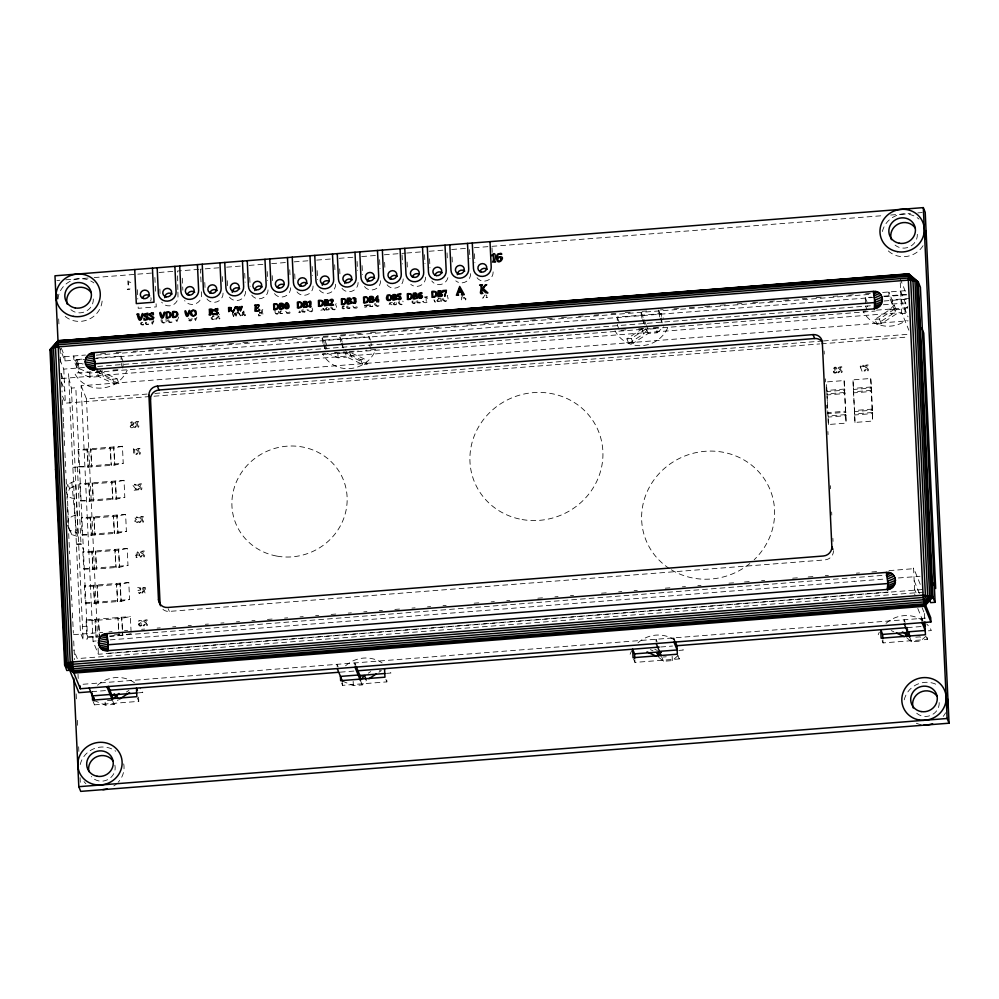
<?xml version="1.0" encoding="UTF-8"?>
<svg xmlns="http://www.w3.org/2000/svg" width="999" height="999" viewBox="0 0 999 999"><rect width="100%" height="100%" fill="white"/><g stroke="black" fill="none" stroke-linecap="round" stroke-linejoin="round"><path stroke-width="0.75" stroke-dasharray="5 3.75" d="M828.396 424.525L826.41 381.943L844.13 380.557L846.116 423.126L828.396 424.525L827.846 412.599L845.566 411.213L845.991 412.25L828.271 413.648L827.846 412.599M854.982 422.44L852.996 379.857L870.716 378.471L871.54 388.024L872.701 421.041L854.982 422.44L852.996 379.857M278.596 311.188L278.209 313.311A1.648 1.561 -22.2 0 1 277.123 314.21L274.887 313.486L274.3 310.739M275.187 310.502C273.813 314.123 278.596 315.284 277.722 311.089M161.938 319.73L162.7 322.153L164.548 322.764L165.472 322.677L165.31 319.643M161.089 319.73L161.114 320.804A3.097 2.935 -22.2 0 0 161.513 321.853C162.075 323.626 167.982 323.526 166.209 322.252L166.046 319.23M192.158 318.519L191.758 320.055A1.648 1.561 -22.2 0 1 190.672 320.941L188.886 320.691L187.837 318.219M191.246 318.856L189.76 320.704L188.711 318.319M399.15 301.074L399.388 303.296L400.786 304.283L402.272 304.233L402.122 301.473M370.092 304.72L370.691 306.368L372.477 306.393L372.427 305.744M412.075 301.061C410.951 304.633 417.07 304.171 415.896 300.687M369.268 304.745L369.168 305.357A1.573 1.486 -22.2 0 0 369.805 306.506L373.826 306.631L373.164 305.332M412.999 300.899C411.476 304.058 416.383 303.821 414.91 300.811M236.039 316.196L237.525 312.212M233.679 316.383L234.665 313.199L235.864 316.208M235.776 315.247L236.064 312.262M178.709 316.933L176.711 322.215L175.437 319.88M462.887 295.304C459.528 299.001 462.425 302.547 462.624 298.276L464.872 298.152L465.459 299.575C465.384 300.824 466.945 298.726 464.523 296.328M67.895 484.315L65.584 490.546L67.283 494.717L68.869 528.783L71.753 534.602L78.134 536.6L75.749 485.514L74.038 481.331L67.895 484.315L69.593 488.499L67.283 494.717M152.273 323.102L153.184 320.691M176.811 319.905L176.386 321.041L175.874 319.88M195.667 318.319L195.255 319.43L194.755 318.306M153.883 320.879L152.36 324.25L150.849 320.829M196.865 317.207L195.567 320.567L194.33 318.294M211.189 317.332C210.202 321.653 217.545 318.119 214.46 318.244C212.075 321.141 210.464 316.283 214.323 315.984M417.769 300.849L418.019 302.572L419.992 302.722L419.942 302.085M416.995 300.849L416.758 301.698A1.536 1.461 -22.2 0 0 417.382 302.834L421.303 302.947L420.654 301.686M136.676 425.549L135.439 427.422C132.455 428.184 138.012 424.725 135.677 424.538A1.449 1.374 -22.2 0 1 135.002 423.976C133.192 421.278 140.022 421.128 138.362 421.803C139.535 424.775 138.674 428.646 137.912 426.898L137.775 424.687L136.776 425.362M138.099 452.572L136.838 454.495C133.791 455.269 139.473 451.735 137.088 451.536A1.486 1.411 -22.2 0 1 136.401 450.961C134.54 448.214 141.521 448.052 139.823 448.738C141.034 451.785 140.147 455.744 139.373 453.958L139.236 451.685L138.212 452.385M217.782 317.257L216.546 319.143C213.574 319.905 219.131 316.433 216.795 316.246A1.449 1.374 -22.2 0 1 216.284 315.909M139.623 487.962L138.349 489.885C135.302 490.659 140.996 487.112 138.599 486.925A1.486 1.411 -22.2 0 1 137.912 486.351C136.051 483.591 143.044 483.441 141.346 484.128C142.545 487.162 141.658 491.133 140.884 489.348L140.747 487.075L139.723 487.774M243.531 314.285L241.895 315.684M141.483 520.529L140.235 522.402C137.263 523.164 142.82 519.705 140.484 519.517A1.449 1.374 -22.2 0 1 139.81 518.956C137.987 516.258 144.83 516.108 143.169 516.783C144.343 519.755 143.469 523.626 142.72 521.878L142.582 519.655L141.583 520.342M142.407 555.107L141.134 557.017C138.087 557.804 143.781 554.258 141.383 554.07A1.486 1.411 -22.2 0 1 140.697 553.496C138.836 550.736 145.829 550.586 144.131 551.273C145.33 554.308 144.443 558.279 143.669 556.493L143.531 554.22L142.507 554.92M143.581 591.308L142.42 593.069C140.01 593.344 145.192 590.359 141.908 589.61C140.672 587.15 146.766 587.3 145.167 587.799C146.266 590.584 145.454 594.218 144.743 592.582L144.618 590.496L143.681 591.146M145.404 623.925L144.156 625.799C141.184 626.573 146.741 623.101 144.405 622.914A1.449 1.374 -22.2 0 1 143.731 622.352C141.908 619.655 148.751 619.505 147.09 620.179C148.264 623.151 147.402 627.022 146.641 625.287L146.503 623.064L145.504 623.751M840.009 370.866L838.773 372.739C835.788 373.514 841.345 370.042 839.01 369.855A1.449 1.374 -22.2 0 1 838.348 369.293C836.525 366.596 843.356 366.446 841.695 367.12C842.881 370.092 842.007 373.963 841.245 372.227L841.121 370.005L840.109 370.691M866.283 369.081L865.009 371.004C861.962 371.79 867.656 368.244 865.259 368.044A1.486 1.411 -22.2 0 1 864.572 367.482C862.711 364.722 869.704 364.573 868.006 365.259C869.205 368.294 868.318 372.252 867.544 370.479L867.407 368.206L866.383 368.906M217.894 317.083L218.893 316.396L219.018 318.619C219.455 320.167 220.979 317.095 219.53 314.098M243.606 314.161C245.392 312.625 242.832 317.008 245.342 315.409M485.064 294.842C478.334 304.583 488.124 289.91 486.65 297.327C484.315 297.69 489.672 297.964 487.4 296.89L487.35 296.278M145.754 322.153C143.406 325.599 151.623 325.187 148.888 322.764C149.113 325.312 144.368 324.238 146.666 322.377M302.148 309.727L301.698 310.851A1.573 1.486 -22.2 0 0 302.335 312L306.343 312.113L305.694 310.826M347.065 306.044L346.628 307.13A1.536 1.461 -22.2 0 0 347.24 308.254L351.173 308.379L350.524 307.105M138.574 697.115L138.774 701.36L94.48 704.844L94.281 700.586L105.27 705.119L114.123 704.42L118.357 699.812M628.796 343.531L643.743 333.816L647.976 329.208L656.842 328.509L657.042 332.767L648.176 333.466L633.229 343.181L628.796 343.531L626.885 338.836L641.833 329.108L646.253 328.758L631.306 338.486L626.885 338.836M342.37 681.106L353.359 685.626L362.225 684.939L366.458 680.331M874.974 319.355L879.407 319.006L894.355 309.278L894.155 305.02L889.922 309.628L874.974 319.355L876.885 324.051L891.832 314.335L896.066 309.727L904.932 309.028L908.291 306.069M392.307 302.41C385.589 304.333 396.728 304.995 390.085 305.419A1.673 1.586 -22.2 0 1 389.123 304.47L390.222 302.222M657.042 332.767L663.761 326.848M876.885 324.051L881.318 323.701L896.265 313.986L905.131 313.286L907.367 311.313M658.841 657.367L663.473 661.276L672.339 660.589L677.946 655.656M906.942 637.886L911.563 641.795L920.429 641.096L927.159 635.189L927.359 639.447L883.054 642.919L882.092 640.571M141.271 322.277C137.924 325.587 146.89 325.924 144.081 323.152C143.881 326.386 138.986 323.539 142.632 322.302M303.122 309.64L302.809 311.563L305.007 311.888L304.87 309.365M348.014 305.956L347.702 307.842L349.862 308.154L349.712 305.682M126.386 692.057L128.883 690.446M368.269 673.201L370.766 671.578M378.908 672.227L381.406 670.616L376.973 670.953M212.675 316.208L213.436 315.771M69.593 488.499L75.749 485.514M280.482 310.914L279.458 312.35A1.536 1.461 -22.2 0 0 280.082 313.486L284.016 313.599L283.366 312.337M241.883 315.484C242.52 312.724 244.568 307.105 245.329 315.222M343.656 305.894L342.944 306.131A1.786 1.698 -22.2 0 0 342.22 306.73C340.809 311.139 347.927 307.267 345.267 308.104C343.256 310.577 341.583 305.557 344.63 306.056M122.427 446.278L113.998 448.014L87.413 450.099L78.122 449.75L78.921 466.783L88.212 467.132L114.785 465.047L123.227 463.299L122.427 446.278L78.122 449.75M124.013 480.332L115.584 482.067L88.998 484.165L79.72 483.816L80.507 500.836L89.798 501.186L116.371 499.1L124.813 497.365L124.013 480.332L79.72 483.816M75.637 515.397L73.352 515.859A8.929 8.479 -22.2 0 0 67.37 522.377M125.612 514.385L117.17 516.133L90.584 518.219L81.306 517.869L82.093 534.902L91.384 535.252L117.969 533.166L126.398 531.418L125.612 514.385L81.306 517.869M127.198 548.451L118.756 550.187L92.183 552.272L82.892 551.923L83.691 568.955L92.969 569.305L119.555 567.22L127.984 565.484L127.198 548.451L82.892 551.923M128.784 582.504L120.355 584.253L93.769 586.338L84.478 585.988L85.277 603.021L94.568 603.371L121.141 601.273L129.583 599.537L128.784 582.504L84.478 585.988M131.094 632.055L130.37 616.57L121.94 618.306L95.355 620.391L86.076 620.042L86.863 637.075L99.7 637.15L98.476 619.068L99.276 636.101L86.863 637.075M131.169 633.591L122.74 635.339L110.19 636.326M281.681 310.939C279.158 311.039 280.569 314.61 282.705 313.374L282.555 310.901M424.825 297.29L426.049 297.552L426.311 302.222L423.226 301.223M327.285 307.168L325.424 308.803A1.573 1.486 -22.2 0 0 326.061 309.952L330.07 310.077L329.42 308.778M395.017 302.235L393.319 303.733A1.436 1.361 -22.2 0 0 393.906 304.795L397.59 304.907L396.978 303.721M424.6 297.003L427.347 296.753L426.76 297.128C429.483 301.96 425.874 304.483 422.465 301.423A2.997 2.847 -22.2 0 1 422.29 301.099M218.881 316.084L217.195 315.896M366.071 305.107L368.132 304.92M365.284 305.182L364.41 305.257L365.309 305.682L364.76 307.342L366.92 306.893M259.902 312.475L261.576 312.337L261.064 310.027M56.881 280.507L59.84 280.269M65.747 279.807L88.137 278.047M94.193 277.572L151.648 273.064M159.078 272.477L175.974 271.154M198.888 269.355L177.51 271.029L177.884 290.609M218.918 267.782L200.424 269.231L201.061 282.754M226.648 267.17L241.421 266.009M249.163 265.409L263.923 264.248M271.666 263.636L286.426 262.475M294.168 261.863L308.941 260.714M316.671 260.102L331.443 258.941M339.185 258.329L353.946 257.18M361.688 256.568L376.448 255.407M384.278 254.795L399.051 253.634M401.998 253.396L405.519 253.122M406.705 253.034L421.466 251.873M429.195 251.261L443.968 250.1M451.71 249.5L466.471 248.339M474.213 247.727L488.986 246.566M491.933 246.341L884.44 215.522M890.646 215.035L910.439 213.474M917.819 212.899L922.252 212.55M462.737 297.964L464.56 297.415M61.314 348.139L64.81 356.68L85.477 355.057M100.662 353.858L106.843 353.384M116.121 352.647L122.315 352.16M133.129 351.311L137.775 350.949M148.589 350.1L154.783 349.613M165.597 348.763L170.242 348.401M179.52 347.677L185.702 347.19M198.064 346.216L202.71 345.854M211.988 345.117L218.169 344.63M228.996 343.781L233.629 343.419M242.907 342.694L249.088 342.207M261.463 341.233L266.096 340.871M275.374 340.147L281.556 339.66M292.382 338.811L297.015 338.449M307.842 337.6L314.023 337.113M323.239 336.388L329.146 335.926M345.691 334.628L339.473 335.115L342.145 341.633M356.556 333.766L361.213 333.404M370.542 332.667L376.748 332.18M387.612 331.331L392.27 330.969M403.146 330.107L409.353 329.62M420.229 328.771L424.887 328.409M434.203 327.672L440.409 327.185M451.286 326.336L455.944 325.961M466.808 325.112L473.026 324.625M483.891 323.763L488.548 323.401M497.864 322.677L504.083 322.19M514.947 321.328L519.605 320.966M530.481 320.117L536.688 319.618M547.564 318.768L552.222 318.406M561.538 317.67L567.744 317.183M578.621 316.333L583.279 315.971M594.143 315.11L598.801 314.747M611.226 313.773L615.884 313.399M625.199 312.675L631.418 312.188M642.207 311.338L646.64 310.989M659.715 316.933L658.453 310.065L663.086 309.702M673.913 308.853L678.558 308.479M689.372 307.63L695.566 307.143M704.832 306.418L711.026 305.931M720.304 305.207L726.485 304.72M737.299 303.871L741.945 303.509M752.771 302.66L758.953 302.173M769.779 301.323L774.412 300.961M783.691 300.224L789.872 299.737M802.247 298.776L806.88 298.401M816.158 297.677L822.339 297.19M833.166 296.341L837.799 295.979M848.626 295.13L853.258 294.767M865.634 293.793L870.266 293.431M882.641 292.457L906.543 290.584M96.204 355.144L871.265 294.28M77.06 368.069L76.661 359.553L84.303 358.953M96.528 358.004L120.966 356.081L122.889 360.776M325.15 348.589L324.75 340.072L369.056 336.601L370.492 340.122M618.98 329.158L617.544 325.624L617.145 317.12L661.45 313.636L663.373 318.331M865.509 303.309L865.246 297.64L871.353 297.153M883.578 296.191L906.493 294.393M58.616 345.267L65.01 360.939L84.203 359.428M93.132 358.728L873.563 297.44M884.39 296.591L906.742 294.842L900.349 279.171M76.861 363.811L84.241 363.236M909.739 298.414L892.02 299.8L892.219 304.058M76.661 359.553L78.584 364.26L83.167 363.898M883.965 301.011L908.403 299.088M59.828 359.44L63.774 369.118L84.44 367.495M97.74 366.446L873.026 305.569M883.353 304.757L908.466 302.784M90.797 371.84L74.55 373.114A29.033 27.547 -22.2 0 0 101.224 388.112A29.033 27.547 -22.2 0 0 127.198 370.229M102.61 370.916L96.703 371.378L98.826 376.598L114.573 383.916L119.006 383.566L117.083 378.858L101.349 371.553L97.877 368.619M112.949 370.105L118.856 369.642M325.599 353.409L322.64 353.634A29.033 27.547 -22.2 0 0 350.012 368.581A29.033 27.547 -22.2 0 0 375.799 349.463L365.472 350.274M334.453 352.709L344.792 351.898L346.928 357.118L362.662 364.435L367.095 364.086L365.184 359.378L349.438 352.073L351.348 356.768L367.095 364.086M349.225 351.548L358.079 350.849M620.941 330.219L628.321 329.633M638.661 328.821L646.041 328.246L648.176 333.466M653.433 327.66L659.34 327.197M866.083 310.964L863.124 311.201A29.033 27.547 -22.2 0 0 906.255 320.229M876.41 310.152L907.429 307.717M96.716 367.644L96.915 371.903L101.349 371.553L103.259 376.248L119.006 383.566M347.952 352.185L345.005 352.422L360.751 359.727L365.184 359.378M894.355 309.278L889.922 309.628L891.832 314.335M95.442 372.29L875.161 311.064M98.826 376.598L89.972 377.297L78.983 372.777L73.864 360.239L73.664 355.981L78.784 368.519L89.773 373.039L98.626 372.34L103.259 376.248M335.115 352.422L337.862 353.559L346.728 352.859L351.348 356.768M61.401 378.534L901.66 312.562L908.865 330.207M327.073 353.284L338.062 357.817L346.928 357.118M96.915 371.903L112.662 379.208L117.083 378.858M922.389 589.56L98.364 654.27L93.044 641.208L81.119 385.776L908.091 320.829M68.781 377.959L71.391 388.112L75.824 387.762L87.55 638.948L83.117 639.298L80.444 632.767L68.581 373.701M81.119 385.776L86.451 398.826L147.078 394.068M154.857 393.456L821.84 341.071M823.401 340.959L910.464 334.116M62.487 396.141L65.36 403.171L147.802 396.703M154.021 396.216L819.754 343.931M821.315 343.818L908.416 336.975M78.921 466.783L123.227 463.299M72.964 467.37L77.385 467.02L79.795 472.914M80.507 500.836L124.813 497.365M82.093 534.902L126.398 531.418M76.536 543.993L80.969 543.643L83.367 549.55M76.811 544.667L81.244 544.33M83.691 568.955L127.984 565.484M85.277 603.021L129.583 599.537M162.949 609.39A8.929 8.479 -22.2 0 0 169.331 611.4L824.999 559.902A8.929 8.479 -22.2 0 0 833.453 550.699M86.076 620.042L130.37 616.57M82.517 626.523L86.95 626.173M73.601 634.652L102.735 632.367M108.953 631.88L112.063 631.63M124.488 630.656L127.597 630.419M141.583 629.32L144.693 629.07M157.118 628.096L160.227 627.859M172.665 626.873L175.774 626.635M188.199 625.661L191.308 625.411M205.294 624.313L208.404 624.075M220.829 623.089L223.938 622.852M236.376 621.878L239.473 621.628M251.91 620.654L255.02 620.404M267.445 619.43L272.115 619.068M284.54 618.094L287.65 617.844M300.075 616.87L303.184 616.633M315.622 615.646L318.731 615.409M331.156 614.435L335.814 614.06M348.251 613.086L351.361 612.849M363.786 611.863L366.895 611.625M379.333 610.651L382.43 610.401M394.867 609.427L399.525 609.065M411.963 608.091L415.072 607.842M427.497 606.868L430.606 606.618M443.032 605.644L446.141 605.406M474.113 603.209L478.771 602.834M491.208 601.86L494.318 601.623M506.743 600.649L509.852 600.399M537.824 598.201L542.482 597.839M554.92 596.865L558.029 596.615M570.454 595.641L573.563 595.392M601.535 593.194L606.193 592.832M618.631 591.858L621.728 591.608M634.165 590.634L637.275 590.397M665.247 588.199L669.904 587.824M682.329 586.85L685.439 586.613M697.876 585.639L700.986 585.389M728.945 583.191L733.616 582.829M744.492 581.967L749.15 581.605M761.588 580.631L764.685 580.382M792.657 578.196L797.327 577.822M808.203 576.972L812.861 576.61M825.286 575.624L828.396 575.387M856.368 573.189L859.477 572.939M871.902 571.965L876.573 571.603M888.998 570.629L913.86 568.668M114.261 634.927L121.129 634.39M109.316 636.126L885.926 575.137M93.044 641.208L96.154 640.971M110.14 639.872L885.963 578.945M898.401 577.971L920.017 576.273M108.554 653.271L888.273 592.045M923.451 592.17L77.285 658.616L73.839 650.187M83.054 684.265L929.232 617.819M105.457 690.584L92.158 691.633A29.033 27.547 -22.2 0 1 93.669 689.397M340.247 672.152L355.02 670.991M660.701 646.99L672.514 646.053M907.317 627.622L922.089 626.46M138.386 692.856L142.807 692.507A29.033 27.547 -22.2 0 0 139.922 687.936M386.476 673.376L390.909 673.026A29.033 27.547 -22.2 0 0 389.573 670.666M678.87 650.411L683.291 650.062A29.033 27.547 -22.2 0 0 681.218 646.578M928.433 630.806L931.393 630.581A29.033 27.547 -22.2 0 0 926.71 623.975M112.45 700.274L105.07 700.861L105.27 705.119M663.274 657.017L666.233 656.793M915.796 637.187L920.229 636.85L920.429 641.096M341.608 683.016L342.57 685.364L386.875 681.88L386.675 677.622M633.528 658.878L634.964 662.399L679.258 658.928L679.07 654.67M440.072 298.601L438.611 298.489M335.652 304.121L336.263 303.746M74.838 498.364L72.527 498.251A8.929 8.479 -22.2 0 1 66.97 494.705M366.858 306.893L366.096 305.619L368.718 305.007M438.161 298.626L438.773 298.751L436.925 300.412A1.573 1.486 -22.2 0 0 437.562 301.561L441.57 301.673L440.809 298.052M67.47 507.155L68.407 527.385L67.17 524.6L70.042 530.419L76.424 532.417L78.134 536.6M891.195 630.581L893.818 631.793M654.795 649.275L657.417 650.499M650.374 649.625L652.996 650.849M322.702 308.429C326.636 311.114 319.742 308.791 321.016 310.789L324.762 310.489A2.16 2.048 -22.2 0 0 324.338 309.328L323.301 308.366M237.675 311.838L241.496 317.282L238.811 312.662M137.675 587.587L140.547 587.862C142.62 590.546 135.352 590.809 139.41 593.131C141.396 590.721 141.134 593.955 138.424 593.306A1.673 1.586 -22.2 0 1 137.462 592.357L138.112 590.334L140.285 590.134L140.21 588.448L137.55 588.611L137.462 587.599M434.465 300.025L435.189 302.222L433.866 299.937M151.786 321.965L152.26 323.102M352.834 306.056L354.283 307.63L356.119 307.018M308.042 309.74L309.228 311.226L311.463 311.388L311.288 308.366M285.677 311.276L287.125 312.849L288.961 312.237M232.617 314.273L233.504 316.396M900.673 291.271L907.629 308.329M901.073 299.787L908.029 316.845M896.066 309.727L888.823 291.97L889.023 296.228L896.265 313.986M879.407 319.006L881.318 323.701M865.246 297.64L867.157 302.335L867.357 306.593M865.634 306.144L867.082 309.678M920.254 584.34L913.586 567.994L914.847 594.954M914.185 580.769L919.455 593.693M914.584 589.285L916.021 592.819M922.152 607.829L923.875 612.05M917.781 608.428L922.914 621.003M926.398 637.087L927.359 639.447M905.194 622.402L904.12 619.792L904.32 624.05M909.652 637.1L911.563 641.795M658.453 310.065L661.113 316.583M660.252 318.231L663.286 325.674M641.271 312.762L643.393 317.982M644.992 321.89L646.066 324.513M646.54 325.686L647.976 329.208M641.995 318.319L640.734 311.451M642.532 319.63L645.566 327.073M641.833 329.108L643.743 333.816M631.306 338.486L633.229 343.181M617.145 317.12L619.068 321.815M674.812 640.484L673.751 637.874L673.888 640.721M677.821 655.394L679.258 658.928M657.092 641.882L656.031 639.273L656.168 642.107M661.563 656.58L663.473 661.276M369.455 345.117L370.891 348.639M360.751 359.727L362.662 364.435M345.279 349.338L346.728 352.859M340.746 341.983L339.548 336.526M341.271 343.281L344.318 350.724M324.75 340.072L326.673 344.78M322.29 337.812L324.425 343.032M325.911 346.678L326.873 349.038M323.027 343.369L321.753 336.501M323.551 344.68L326.586 352.11M385.914 679.532L386.875 681.88M355.844 665.534L354.782 662.924L354.907 665.759M360.302 680.232L362.225 684.939M338.124 666.932L337.063 664.323L337.187 667.157M122.802 368.119L121.366 364.598L120.966 356.081M112.662 379.208L114.573 383.916M97.19 368.818L98.626 372.34M168.257 608.778L169.331 611.4M60.927 373.451L64.361 381.893M61.326 381.968L64.76 390.409M118.769 634.565L119.193 635.614L117.969 617.544L118.544 629.932M70.042 530.419L71.753 534.602M137.338 697.839L138.774 701.36M112.687 700.898L114.123 704.42M93.032 701.323L94.48 704.844M234.94 313.124L235.764 315.247M233.142 314.772L233.416 315.509M251.736 295.117L253.222 296.765A8.929 8.479 -22.2 0 0 268.069 289.56M863.311 366.533L860.251 366.109L862.062 371.341L859.827 365.559L863.461 365.284L863.511 366.508M398.264 302.173C398.813 305.956 405.806 305.507 402.797 301.099M443.156 298.601L444.455 300.786L446.69 300.949L446.516 297.927M375.412 303.546L376.698 305.744L378.933 305.894L378.771 302.884M331.668 307.005L332.954 309.19L335.189 309.34L335.027 306.331M168.431 319.805L169.73 322.015L171.99 322.165L171.816 319.131M299.987 311.388C302.297 313.149 297.178 312.687 299.3 312.337L299.013 306.705M442.307 298.701L442.357 299.088A3.072 2.91 -22.2 0 0 442.757 300.125C446.241 303.246 449.937 300.674 447.14 295.729L447.752 295.342M374.563 303.646L374.6 304.033A3.072 2.91 -22.2 0 0 375.012 305.07C375.936 306.805 381.68 307.118 379.62 304.87M330.819 307.105L330.856 307.48A3.072 2.91 -22.2 0 0 331.268 308.516C334.378 311.401 338.474 309.503 335.701 304.72M167.57 319.905L167.62 320.292A3.097 2.935 -22.2 0 0 168.032 321.341C168.581 323.114 174.488 323.014 172.715 321.74L172.677 321.129M71.816 482.417L76.424 532.417M356.843 306.656C358.853 308.853 353.246 308.554 352.335 306.855A2.997 2.847 -22.2 0 1 351.935 305.844M289.685 311.875C291.696 314.073 286.089 313.773 285.177 312.075A2.997 2.847 -22.2 0 1 284.777 311.064M924.45 613.461L924.774 620.554M921.84 618.393L922.04 622.652M904.932 309.028L905.131 313.286M900.274 282.754L901.66 312.562M870.716 378.471L872.701 421.041M882.916 640.084L883.054 642.919M844.13 380.557L846.116 423.126M826.673 387.624L827.634 408.279M824.138 350.986L824.287 354.083M825.436 378.858L825.586 381.955M826.673 405.169L826.81 408.266M827.896 431.493L828.046 434.59M830.419 485.676L830.569 488.773M831.655 511.988L831.792 515.084M832.879 538.311L833.029 541.408M661.45 313.636L661.588 316.471M661.65 317.894L661.85 322.153M672.14 656.331L672.339 660.589M643.93 319.28L644.13 323.539M634.827 659.565L634.964 662.399M492.007 247.839L492.22 252.347M474.488 253.746L474.912 262.762M469.493 249.613L469.917 258.629M452.06 257.005L452.41 264.523M447.065 252.884L447.415 260.389M429.558 258.778L429.97 267.794M424.563 254.645L424.987 263.661M407.117 262.05L407.467 269.555M402.073 254.907L402.497 263.923M384.627 262.3L384.977 269.817M379.62 259.678L380.032 268.694M371.041 342.719L371.178 345.554M369.056 336.601L369.193 339.435M362.1 265.584L362.525 274.6M357.105 261.451L357.53 270.467M339.672 268.856L340.022 276.361M342.669 342.944L342.869 347.202M334.677 264.723L335.027 272.228M337.862 353.559L338.062 357.817M353.159 681.38L353.359 685.626M342.432 682.529L342.57 685.364M317.17 270.617L317.582 279.633M312.175 266.483L312.587 275.499M312.038 307.967C314.548 312.175 310.002 313.012 307.542 310.564A3.072 2.91 -22.2 0 1 307.13 309.528M294.73 273.888L295.08 281.406M289.735 269.755L290.085 277.272M272.228 275.662L272.577 283.167M267.233 271.528L267.645 280.544M262.824 309.54L262.213 309.927L263.112 315.497L258.529 315.859C257.854 312 259.49 317.32 261.738 315.284L261.588 312.675L259.628 313.561L259.54 311.775M249.713 277.422L250.137 286.438M244.718 273.289L245.142 282.305M227.285 280.694L227.56 286.701M222.29 276.561L222.64 284.078M204.783 282.467L205.132 289.972M201.473 291.77L201.623 294.78A9.316 8.841 -22.2 0 1 184.578 300.574M182.293 278.197L182.854 290.209M159.852 289.011L160.065 293.519M154.87 277.472L155.594 292.944M156.094 303.783L156.244 306.88L138.224 308.304L138.074 305.207M137.35 289.722L137.787 299.013M123.014 363.611L123.152 366.458M89.773 373.039L89.972 377.297M86.451 398.826L97.49 635.576M98.077 648.039L98.364 654.27M78.584 364.26L78.983 372.777M77.385 467.02L80.969 543.643M71.391 388.112L83.117 639.298M64.81 356.68L65.01 360.939M63.774 369.118L65.36 403.171M78.009 674.225L78.209 678.483M57.53 294.181L57.88 301.785M58.679 318.906L59.041 326.685M60.052 348.464L60.852 365.584M61.226 373.351L62.088 392.033M62.45 399.812L63.474 421.59M63.549 423.139L64.635 446.478M64.923 452.709L65.872 472.927M66.159 479.158L67.095 499.375M68.694 533.603L69.643 553.833M69.93 560.064L70.879 580.282M71.166 586.513L72.115 606.73M72.403 612.961L73.352 633.179M73.714 640.958L74.575 659.627M76.174 693.855L76.536 701.635M77.41 720.316L77.772 728.084M78.646 746.765L78.859 751.423M80.095 777.697L80.307 782.267M177.909 292.108L177.997 296.628A8.929 8.479 -22.2 0 1 161.663 302.185M917.344 234.303A13.399 12.712 -22.2 0 1 909.689 246.741A13.399 12.712 -22.2 0 1 895.079 245.105M923.026 245.717A22.328 21.191 -22.2 0 1 887.087 249.675M882.392 231.518A22.328 21.191 -22.2 0 1 919.005 219.056M945.591 712.786A22.328 21.191 -22.2 0 1 943.206 716.383M921.128 724.662A22.328 21.191 -22.2 0 1 915.696 722.951M904.257 699.824A22.328 21.191 -22.2 0 1 936.125 684.34M939.197 702.609A13.399 12.712 -22.2 0 1 930.469 715.521A13.399 12.712 -22.2 0 1 915.359 711.825M114.873 765.109A13.399 12.712 -22.2 0 1 107.517 779.757A13.399 12.712 -22.2 0 1 91.334 776.535M123.714 763.86A22.328 21.191 -22.2 0 1 118.257 782.18M117.245 783.216A22.328 21.191 -22.2 0 1 113.824 785.926M85.889 783.703A22.328 21.191 -22.2 0 1 84.016 781.63M80.232 764.535A22.328 21.191 -22.2 0 1 115.747 751.211M102.123 301.099A22.328 21.191 -22.2 0 1 86.726 320.155A22.328 21.191 -22.2 0 1 63.062 314.385M57.942 299.001A22.328 21.191 -22.2 0 1 71.304 280.744A22.328 21.191 -22.2 0 1 93.894 282.904M93.319 299.001A13.399 12.712 -22.2 0 1 84.59 311.913A13.399 12.712 -22.2 0 1 69.48 308.229M150.911 297.652A4.471 4.233 -22.2 0 1 150.624 300.911M223.064 293.094A8.929 8.479 -22.2 0 1 206.731 298.651M245.567 291.321A8.929 8.479 -22.2 0 1 229.233 296.878M290.572 287.787A8.929 8.479 -22.2 0 1 274.238 293.344M313.087 286.026A8.929 8.479 -22.2 0 1 296.74 291.583M380.594 280.719A8.929 8.479 -22.2 0 1 364.26 286.276M403.196 278.946A8.929 8.479 -22.2 0 1 386.863 284.503M425.611 277.185A8.929 8.479 -22.2 0 1 410.764 284.39M447.914 277.647A8.929 8.479 -22.2 0 1 431.78 280.969M470.616 273.651A8.929 8.479 -22.2 0 1 455.781 280.856M493.131 271.878A8.929 8.479 -22.2 0 1 476.785 277.435M667.682 327.784A29.033 27.547 -22.2 0 1 641.708 345.666A29.033 27.547 -22.2 0 1 615.034 330.681M878.221 634.752A29.033 27.547 -22.2 0 1 879.32 632.205M886.063 623.326A29.033 27.547 -22.2 0 1 922.552 620.466M630.132 654.233A29.033 27.547 -22.2 0 1 631.88 650.461M637.974 642.807A29.033 27.547 -22.2 0 1 675.561 640.746M345.579 665.771A29.033 27.547 -22.2 0 1 382.055 662.911M97.49 685.252A29.033 27.547 -22.2 0 1 135.077 683.191M669.38 568.568A66.995 63.574 -22.2 0 1 656.53 476.56A66.995 63.574 -22.2 0 1 753.196 466.471A66.995 63.574 -22.2 0 1 754.195 559.715M749.812 563.573A66.995 63.574 -22.2 0 1 670.691 569.405M358.104 282.492A8.941 8.479 -22.2 0 1 341.758 288.049M335.589 284.253A8.929 8.479 -22.2 0 1 319.255 289.81M326.273 308.454L326.723 309.702L328.733 309.852L328.596 307.317L326.273 308.454M394.106 303.421L394.505 304.558L396.353 304.695L396.228 302.372L394.106 303.421M437.774 300.062L438.211 301.298L440.234 301.448L440.084 298.926L437.774 300.062M135.614 422.939C137.213 427.56 138.674 419.293 135.614 422.939M137.025 449.912C138.699 454.645 140.06 446.153 137.025 449.912M138.536 485.302C140.21 490.034 141.571 481.543 138.536 485.302M140.422 517.919C142.02 522.539 143.481 514.273 140.422 517.919M141.321 552.447C142.994 557.18 144.356 548.688 141.321 552.447M142.595 588.873C144.043 593.156 145.467 585.464 142.595 588.873M144.343 621.328C145.941 625.948 147.402 617.682 144.343 621.328M838.948 368.269C840.546 372.889 842.007 364.623 838.948 368.269M865.196 366.421C866.87 371.166 868.231 362.674 865.196 366.421M133.004 485.464C138.174 492.032 134.715 487.35 133.104 490.297L136.863 489.997A2.16 2.048 -22.2 0 0 136.426 488.823C133.267 488.474 133.866 482.505 135.789 485.389C138.349 485.514 133.254 482.617 133.004 485.464M135.027 518.044L136.463 519.63L135.752 519.867A1.786 1.698 -22.2 0 0 135.027 520.467C133.267 524.35 140.847 521.878 137.962 521.515C137.525 524.188 133.866 520.629 136.676 519.855C137.587 520.616 134.128 515.921 137.8 517.644C139.773 518.931 135.702 514.935 135.027 518.044M133.779 423.588C134.053 427.072 128.646 423.651 131.231 427.11C132.605 428.871 133.579 424.85 133.554 427.172C127.622 430.806 130.107 417.07 133.779 423.588M132.929 423.476C131.094 428.933 130.12 418.956 132.929 423.476M138.549 624.063C138.749 628.359 144.518 625.149 142.233 621.915A3.034 2.872 -22.2 0 0 141.471 620.716L139.236 620.516A1.286 1.224 -22.2 0 0 138.624 621.203C141.496 620.104 143.381 621.74 138.549 624.063M139.423 624.013C140.672 629.745 142.745 619.917 139.423 624.013M833.316 371.578C833.453 375.137 839.884 371.815 835.776 370.08L836.875 368.519L835.888 367.282A2.298 2.173 -22.2 0 0 834.59 367.257L833.428 368.631L834.64 369.967L833.316 371.578M834.14 368.181C834.764 372.352 837.512 365.634 834.14 368.181M242.819 312.25C243.481 315.871 245.517 310.115 242.819 312.25M836.425 371.64L835.788 372.714L834.227 372.327A1.361 1.299 -22.2 0 1 834.452 371.004L835.464 370.254L836.425 371.64M130.757 282.392L128.996 281.955C126.361 285.739 133.504 290.672 127.223 289.485L128.247 288.923L127.847 280.894L130.757 282.392M135.365 449.837L134.141 449.538C135.777 453.134 133.941 455.981 133.604 454.408L133.329 448.788L135.365 449.837M139.273 555.019L137.213 555.194L137.088 552.547L139.273 555.019M136.426 555.282L135.564 555.844L136.451 555.781L136.538 557.067C134.278 557.417 139.735 557.729 137.3 556.443C143.968 557.017 133.541 545.829 136.426 555.282M844.53 389.073L826.81 390.459L827.234 391.508L844.954 390.122L844.53 389.073M871.103 386.988L853.383 388.374L853.82 389.423L871.54 388.024L871.103 386.988M844.692 392.482L826.972 393.868L827.397 394.917L845.117 393.519L844.692 392.482M871.265 390.397L853.546 391.783L853.97 392.832L871.69 391.433L871.265 390.397M872.139 409.128L854.42 410.514L854.844 411.563L872.564 410.164L872.139 409.128M845.716 414.61L827.996 416.009L828.421 417.058L846.141 415.659L845.716 414.61M872.302 412.525L854.582 413.923L855.007 414.96L872.726 413.574L872.302 412.525M113.998 448.014L113.561 446.965L114.785 465.047L113.998 448.014M110.452 448.289L110.027 447.252L111.239 465.322L110.452 448.289M115.584 482.067L115.16 481.031L116.371 499.1L115.584 482.067M112.038 482.355L111.613 481.306L112.837 499.375L112.038 482.355M90.959 449.825L90.534 448.776L91.746 466.858L90.959 449.825M117.17 516.133L116.746 515.084L117.969 533.166L117.17 516.133M87.413 450.099L86.988 449.051L88.212 467.132L87.413 450.099M113.624 516.408L113.199 515.359L114.423 533.441L113.624 516.408M92.545 483.878L92.12 482.842L93.344 500.911L92.545 483.878M118.756 550.187L118.332 549.15L119.555 567.22L118.756 550.187M88.998 484.165L88.574 483.116L89.798 501.186L88.998 484.165M115.222 550.474L114.785 549.425L116.009 567.494L115.222 550.474M94.131 517.944L93.706 516.895L94.93 534.964L94.131 517.944M120.355 584.253L119.93 583.204L121.141 601.273L120.355 584.253M90.584 518.219L90.16 517.17L91.384 535.252L90.584 518.219M116.808 584.527L116.384 583.478L117.595 601.56L116.808 584.527M95.729 551.997L95.292 550.948L96.516 569.03L95.729 551.997M121.94 618.306L121.516 617.257L122.74 635.339L121.94 618.306M92.183 552.272L91.758 551.236L92.969 569.305L92.183 552.272M97.315 586.063L96.891 585.014L98.102 603.084L97.315 586.063M93.769 586.338L93.344 585.289L94.568 603.371L93.769 586.338M95.355 620.391L94.93 619.355L96.154 637.424L95.355 620.391M277.11 556.143A58.067 55.095 -22.2 0 0 344.48 482.829A58.067 55.095 -22.2 0 0 246.978 465.584A58.067 55.095 -22.2 0 0 277.11 556.143M522.102 519.53A66.995 63.574 -22.2 0 0 599.837 434.927A66.995 63.574 -22.2 0 0 487.325 415.022A66.995 63.574 -22.2 0 0 522.102 519.53"/><path stroke-width="1.5" d="M400.736 293.594L400.736 294.605L398.089 294.867L398.164 296.553L400.337 296.403L401.161 298.326A1.673 1.586 -22.2 0 1 400.299 299.413C397.714 300.499 397.078 297.302 399.3 299.388C403.109 296.503 395.891 297.29 397.689 294.33L400.524 293.619M95.105 367.682L93.581 352.647C87.275 352.897 82.742 360.664 86.501 366.021C87.775 368.194 95.667 372.877 95.105 367.682L86.501 366.021M103.009 649.874L107.967 650.824L108.017 642.469L106.693 633.641C95.479 633.778 96.041 652.047 107.492 650.661L887.212 589.435C898.426 589.298 897.864 571.028 886.413 572.402L106.693 633.641M92.07 369.568L874.362 308.841L874.625 300.249L873.301 291.421L93.581 352.647M887.212 589.435L887.874 583.528L886.413 572.402M929.607 600.037L930.668 602.647L935.101 602.31L932.392 596.428L923.051 595.167L72.452 661.962L66.496 663.224L64.673 664.572L66.783 670.491L69.743 670.254M935.101 602.31L920.404 287.262L918.268 282.043L908.753 273.838L57.93 340.846L72.59 664.26L73.914 673.089L80.307 688.748L930.906 621.952L930.706 617.694L925.474 604.882M874.1 308.454C885.314 308.316 884.752 290.047 873.301 291.421M443.057 291.77L446.053 290.871L444.742 296.353L446.428 290.272L442.794 290.559L442.857 291.783M238.224 310.926L239.136 307.754L240.409 310.764M240.584 310.751L242.233 306.693M162.575 317.158L164.036 312.587C166.146 309.116 162.35 326.486 159.728 312.949C160.752 310.889 161.101 314.897 162.562 317.158M377.048 297.053L375.124 299.85L377.185 299.712L377.06 297.053M58.417 341.021L49.95 350.224L58.154 340.634L64.635 340.522M113.062 698.801L118.931 693.493M365.971 679.158L364.535 675.636L360.302 680.232L360.102 675.973L356.381 666.845M114.498 693.843L112.013 695.466L112.15 698.301M119.605 699L129.57 692.519M368.943 678.708L376.423 673.85M51.786 348.176L49.975 349.525L64.648 665.272L73.914 673.089L924.512 606.293L932.979 597.077L918.268 282.043L908.528 274.051L57.93 340.846L50.599 348.826L65.31 663.873L73.327 670.641L923.925 603.846L931.255 595.866L916.558 280.831L908.341 280.12L57.742 346.915L51.786 348.176L66.496 663.224L73.039 668.743L923.638 601.947L929.619 595.441L914.922 280.394L908.378 274.862L57.78 341.658M873.588 292.382L875.611 291.533M873.888 293.868L877.784 292.22M874.175 295.766L879.682 293.419M874.425 297.939L881.168 295.08M874.625 300.249L882.154 297.065M882.554 299.238L874.762 302.547L95.042 363.773L85.115 361.863M874.824 304.658L882.354 301.473M874.824 306.456L881.568 303.596M874.737 307.804L880.244 305.469M874.362 308.841L878.471 306.968M886.7 573.376L888.723 572.514M887 574.85L890.896 573.201M887.287 576.748L892.794 574.413M887.537 578.921L894.292 576.061M887.736 581.243L895.266 578.046M895.666 580.232L887.874 583.528L108.154 644.767L98.239 642.844M887.949 585.651L895.479 582.454M887.936 587.437L894.679 584.577M887.849 588.786L893.356 586.45M887.686 589.597L891.583 587.949M887.474 589.822L889.485 588.96M228.734 311.426L228.546 307.567L229.495 307.492L231.356 307.767L230.544 309.603L232.18 311.151M305.969 304.133L306.568 303.908A1.511 1.424 -22.2 0 0 307.255 303.134C308.291 300.474 301.76 301.698 303.821 301.935L303.459 307.467L307.43 306.73A1.573 1.486 -22.2 0 0 307.954 305.482L305.969 304.146M415.721 295.716L416.308 295.492A1.474 1.399 -22.2 0 0 416.983 294.742C417.994 292.12 411.6 293.356 413.623 293.556L413.261 298.976L417.157 298.251A1.536 1.461 -22.2 0 0 417.669 297.028L415.721 295.729M376.573 301.611L377.21 300.224L374.563 300.025L377.797 295.804L377.972 299.663L378.871 300.1L377.997 300.162L378.022 301.461L378.708 301.723L376.523 301.611M237.662 307.043L238.212 309.965L239.323 306.718L240.559 309.852L240.996 306.593L242.22 306.493M73.751 678.271L78.809 786.688L80.732 791.383L949.05 723.201L925.211 212.312L923.288 207.617L54.97 275.799L58.067 342.207M237.65 306.855L236.201 307.23L238.049 310.951M228.734 311.613C230.919 311.039 228.871 309.028 232.18 311.351M69.293 340.159L77.073 339.548M81.743 339.185L91.071 338.449M94.181 338.211L101.948 337.6M108.179 337.113L115.946 336.501M120.617 336.126L128.384 335.514M133.054 335.152L140.834 334.54M145.492 334.178L153.272 333.566M157.929 333.204L165.709 332.592M170.379 332.217L179.708 331.493M184.365 331.119L192.145 330.519M196.815 330.145L204.583 329.533M209.253 329.171L217.02 328.559M221.691 328.196L231.019 327.46M234.128 327.222L241.908 326.611M248.127 326.111L255.906 325.512M260.564 325.137L268.344 324.525M273.002 324.163L280.781 323.551M285.452 323.189L293.219 322.577M297.889 322.215L305.657 321.603M310.327 321.228L319.655 320.504M324.325 320.13L332.093 319.518M336.763 319.156L344.543 318.544M349.2 318.182L356.98 317.57M361.638 317.207L369.418 316.596M374.088 316.221L383.416 315.497M388.074 315.122L395.854 314.523M400.524 314.148L408.291 313.536M412.962 313.174L420.729 312.562M425.399 312.2L433.179 311.588M437.837 311.213L445.616 310.614M450.274 310.239L459.615 309.515M464.273 309.141L472.052 308.529M476.71 308.167L484.49 307.555M489.16 307.192L496.928 306.581M501.598 306.218L509.365 305.607M514.035 305.232L523.364 304.508M528.034 304.133L534.253 303.646M540.471 303.159L548.251 302.547M552.909 302.185L560.689 301.573M565.347 301.211L574.687 300.474M577.797 300.224L585.564 299.625M590.234 299.25L599.562 298.526M604.233 298.152L612 297.54M616.67 297.178L624.437 296.566M629.108 296.204L636.887 295.592M641.545 295.217L649.325 294.618M653.983 294.243L663.324 293.519M667.981 293.144L674.2 292.657M680.419 292.17L688.199 291.558M692.869 291.196L700.636 290.584M705.306 290.222L713.074 289.61M717.744 289.235L725.524 288.624M730.182 288.261L739.51 287.525M744.18 287.163L751.96 286.551M756.618 286.189L764.397 285.577M769.055 285.214L776.835 284.603M781.505 284.228L789.272 283.629M793.943 283.254L803.271 282.517M807.941 282.155L815.708 281.543M820.379 281.181L828.146 280.569M832.816 280.207L840.596 279.595M845.254 279.221L853.034 278.621M857.691 278.246L865.471 277.635M870.141 277.272L877.909 276.661M884.127 276.174L891.907 275.562M896.578 275.2L904.345 274.588M160.477 605.756A8.929 8.479 -22.2 0 1 160.065 603.571L158.466 599.662L148.926 395.304A8.929 8.479 -22.2 0 1 157.392 386.101L813.061 334.603A8.929 8.479 -22.2 0 1 822.327 342.432L831.855 546.778L832.929 549.388M160.065 603.571L150.524 399.225A8.929 8.479 -22.2 0 1 158.991 390.01L814.66 338.524A8.929 8.479 -22.2 0 1 822.539 342.182M90.684 691.745L78.871 692.669L69.281 669.18M338.698 672.277L109.878 690.234L110.077 694.492L92.358 695.891M659.228 647.102L357.979 670.754L358.166 675.012L340.447 676.41L340.647 680.669L384.952 677.185L384.553 668.668M675.349 641.795L676.947 645.716L907.317 627.622M659.427 651.36L677.147 649.962L673.95 642.132M136.9 692.969L111.801 694.942L112 699.2L106.881 686.663M384.99 673.488L359.89 675.461L360.09 679.72L354.97 667.182M676.947 645.716L677.347 654.22L633.041 657.704L632.642 649.188L634.565 653.883L661.151 651.798M924.837 621.965L925.436 634.74L881.13 638.224L880.743 629.707L882.654 634.402L909.24 632.317M360.102 675.973L364.535 675.636M658.366 656.193L656.93 652.672L661.363 652.322M78.809 786.688L947.127 718.493L949.05 723.201M91.309 353.122L93.869 353.621M89.211 354.133L94.168 355.095M87.437 355.632L94.455 356.993M86.114 357.505L94.705 359.165M85.315 359.628L94.905 361.488M85.527 364.036L95.117 365.896M87.999 367.682L95.017 369.031M89.898 368.893L94.855 369.842M104.42 634.103L106.98 634.602M102.323 635.127L107.28 636.076M100.549 636.625L107.567 637.974M99.226 638.498L107.817 640.159M98.439 640.621L108.017 642.469M98.639 645.029L108.229 646.877M99.625 647.015L108.217 648.663M101.111 648.663L108.129 650.012M902.397 631.967L905.019 633.191M896.44 633.016L904.32 636.675M647.04 651.885L656.218 656.156M916.558 280.831L917.694 281.381L932.392 596.428L924.225 605.332L73.626 672.127L64.673 664.572M656.93 652.672L660.401 655.606M211.276 312.887L210.215 312.362L210.29 314.585C212.537 314.598 207.48 315.634 209.54 314.285L209.365 309.59C207.617 309.166 214.46 308.279 212.899 311.226A1.449 1.374 -22.2 0 1 212.287 311.888C209.977 312.4 215.834 315.047 212.799 314.722L211.388 313.049M909.015 274.226L908.341 280.12L923.188 597.464L924.512 606.293L930.906 621.952M143.856 315.547L147.577 318.381L145.854 319.655L143.893 318.169L144.043 320.142L147.864 319.43L148.077 317.207L144.543 314.81L146.116 313.624L147.889 315.209L147.79 313.162L143.906 314.298A1.898 1.798 -22.2 0 0 143.856 315.547M921.627 327.847L923.75 333.079L935.676 588.511L933.541 583.291M813.061 334.603L814.66 338.524M923.438 622.315L925.037 626.223M922.04 622.652L925.236 630.481L907.517 631.88L907.392 629.033M904.32 624.05L909.652 637.1M906.455 636.713L904.807 632.667L909.44 636.575L909.302 633.741M656.231 643.531L661.026 655.269M337.25 668.581L342.37 681.106M157.392 386.101L158.991 390.01M148.926 395.304L150.524 399.225M55.507 469.43L56.581 472.04M137.425 690.496L136.463 688.149L136.863 696.665L92.557 700.149L92.233 693.056M117.882 698.638L116.446 695.117L112.013 695.466L108.279 686.325M89.161 688.061L94.281 700.586L94.143 697.752M923.288 207.617L947.127 718.493M874.637 299.712L874.899 305.382M887.749 580.694L888.011 586.376M882.654 634.402L882.854 638.661M634.565 653.883L634.765 658.141M490.01 241.646L491.208 267.183A8.929 8.479 -22.2 0 1 482.742 276.398A8.929 8.479 -22.2 0 1 473.489 268.581L472.29 243.032M467.507 243.406L468.706 268.956A8.929 8.479 -22.2 0 1 460.239 278.159A8.929 8.479 -22.2 0 1 450.986 270.342L449.787 244.792M445.005 245.18L446.191 270.717A8.929 8.479 -22.2 0 1 437.737 279.932A8.929 8.479 -22.2 0 1 428.471 272.115L427.285 246.566M422.502 246.94L423.701 272.49A8.929 8.479 -22.2 0 1 415.234 281.693A8.929 8.479 -22.2 0 1 405.969 273.876L404.782 248.339M400.087 248.701L401.273 274.25A8.929 8.479 -22.2 0 1 392.807 283.454A8.929 8.479 -22.2 0 1 383.554 275.637L382.367 250.087M377.485 250.474L378.683 276.024A8.929 8.479 -22.2 0 1 370.217 285.227A8.929 8.479 -22.2 0 1 360.964 277.41L359.765 251.873M354.982 252.248L356.181 277.784A8.929 8.479 -22.2 0 1 347.714 287A8.929 8.479 -22.2 0 1 338.449 279.183L337.262 253.634M332.48 254.008L333.666 279.558A8.929 8.479 -22.2 0 1 325.212 288.761A8.929 8.479 -22.2 0 1 315.946 280.944L314.76 255.407M309.977 255.781L311.164 281.318A8.929 8.479 -22.2 0 1 302.697 290.534A8.929 8.479 -22.2 0 1 293.444 282.717L292.245 257.168M287.462 257.542L288.661 283.092A8.929 8.479 -22.2 0 1 280.195 292.295A8.929 8.479 -22.2 0 1 270.941 284.478L269.742 258.941M264.96 259.315L266.159 284.852A8.929 8.479 -22.2 0 1 257.692 294.068A8.929 8.479 -22.2 0 1 248.426 286.251L247.24 260.702M242.457 261.076L243.644 286.626A8.929 8.479 -22.2 0 1 235.19 295.829A8.929 8.479 -22.2 0 1 225.924 288.012L224.738 262.475M219.955 262.849L221.141 288.386A8.929 8.479 -22.2 0 1 212.675 297.602A8.929 8.479 -22.2 0 1 203.421 289.785L202.235 264.236M197.44 264.61L198.639 290.16A8.929 8.479 -22.2 0 1 190.172 299.363A8.929 8.479 -22.2 0 1 180.919 291.546L179.72 266.009M174.887 266.383L176.074 291.933A8.929 8.479 -22.2 0 1 167.62 301.136A8.929 8.479 -22.2 0 1 158.354 293.319L157.168 267.782M152.435 268.144L154.021 302.21L136.301 303.596L134.715 269.543M94.917 360.939L95.18 366.608M108.029 641.92L108.292 647.602M80.17 685.913L80.307 688.748M891.37 239.66A13.399 12.712 -22.2 0 1 898.413 223.938A13.399 12.712 -22.2 0 1 915.259 228.047M925.886 230.844A22.328 21.191 -22.2 0 1 925.698 239.173M947.739 699.15A22.328 21.191 -22.2 0 1 947.564 707.479M932.604 723.763A22.328 21.191 -22.2 0 1 924 724.987M913.223 707.966A13.399 12.712 -22.2 0 1 920.266 692.245A13.399 12.712 -22.2 0 1 937.112 696.365M88.899 771.603A13.399 12.712 -22.2 0 1 96.778 756.718A13.399 12.712 -22.2 0 1 113.099 761.063M107.193 788.898A22.328 21.191 -22.2 0 1 102.885 789.647M67.345 304.358A13.399 12.712 -22.2 0 1 74.401 288.649A13.399 12.712 -22.2 0 1 91.246 292.757M142.358 298.326A4.471 4.233 -22.2 0 1 149.675 295.829M164.71 297.677A4.471 4.233 -22.2 0 1 172.128 294.068M187.362 294.792A4.471 4.233 -22.2 0 1 194.68 292.295M209.865 293.019A4.471 4.233 -22.2 0 1 217.195 290.534M232.28 292.37A4.471 4.233 -22.2 0 1 239.698 288.761M254.782 290.597A4.471 4.233 -22.2 0 1 262.2 287M277.385 287.724A4.471 4.233 -22.2 0 1 283.753 284.628M299.887 285.951A4.471 4.233 -22.2 0 1 307.217 283.466M344.805 283.529A4.471 4.233 -22.2 0 1 352.222 279.932M322.302 285.302A4.471 4.233 -22.2 0 1 328.771 281.094M367.307 281.768A4.471 4.233 -22.2 0 1 374.725 278.159M389.997 278.871A4.471 4.233 -22.2 0 1 397.327 276.386M412.425 277.11A4.471 4.233 -22.2 0 1 418.793 274.026M434.927 275.349A4.471 4.233 -22.2 0 1 442.245 272.852M457.33 274.7A4.471 4.233 -22.2 0 1 464.747 271.091M479.932 271.815A4.471 4.233 -22.2 0 1 487.262 269.318M158.466 599.662A8.929 8.479 -22.2 0 0 167.732 607.479L823.401 555.993A8.929 8.479 -22.2 0 0 831.855 546.778M256.094 305.794L256.144 307.754L257.817 307.63C258.204 306.468 258.604 309.428 256.169 308.104L256.256 310.714C258.704 312.362 259.79 306.855 259.49 310.776L254.92 311.139L255.294 305.469L254.645 305.17L258.903 304.845L259.016 306.331L257.979 305.269L256.094 305.794M171.204 314.648L171.204 315.035A3.097 2.935 -22.2 0 1 170.891 316.146C170.567 317.957 164.635 318.818 166.271 317.27L166.084 312.437C164.685 311.825 172.003 311.213 171.204 314.648M177.71 314.136L177.71 314.523A3.097 2.935 -22.2 0 1 177.397 315.634C177.073 317.445 171.141 318.306 172.777 316.758L172.59 311.925C171.191 311.313 178.509 310.701 177.71 314.136M278.609 306.431L278.596 306.805A2.997 2.847 -22.2 0 1 278.296 307.867C277.984 309.64 272.228 310.464 273.813 308.966L273.639 304.27C272.277 303.684 279.383 303.084 278.609 306.431M302.447 304.633L302.447 305.02A3.072 2.91 -22.2 0 1 302.135 306.119C301.81 307.917 295.929 308.766 297.552 307.23L297.377 302.435C295.979 301.835 303.246 301.223 302.447 304.633M323.489 302.959L323.489 303.346A3.072 2.91 -22.2 0 1 323.177 304.445C322.852 306.243 316.97 307.093 318.594 305.557L318.419 300.761C317.02 300.162 324.288 299.55 323.489 302.959M346.341 301.273L346.341 301.661A2.997 2.847 -22.2 0 1 346.029 302.722C345.716 304.495 339.972 305.319 341.558 303.821L341.371 299.126C340.01 298.539 347.115 297.939 346.341 301.273M368.631 299.6L368.619 299.987A3.072 2.91 -22.2 0 1 368.306 301.074C367.994 302.872 362.113 303.721 363.736 302.197L363.549 297.39C362.15 296.79 369.418 296.179 368.631 299.6M412.275 296.204L412.275 296.578A2.997 2.847 -22.2 0 1 411.975 297.652C411.65 299.413 405.906 300.249 407.492 298.751L407.317 294.056C405.944 293.469 413.049 292.869 412.275 296.204M436.963 293.943L436.95 294.33A3.072 2.91 -22.2 0 1 436.638 295.429C436.326 297.227 430.444 298.077 432.067 296.541L431.88 291.745C430.482 291.146 437.749 290.534 436.963 293.943M288.199 305.819C285.801 314.385 285.177 296.953 288.199 305.819M418.444 295.229C416.933 300.711 425.649 297.677 421.178 294.855C416.72 295.854 421.378 292.033 422.065 293.256A1.286 1.224 -22.2 0 0 421.403 292.657L419.205 293.207A3.034 2.872 -22.2 0 0 418.556 294.53L418.444 295.229M496.59 256.98C496.453 269.605 509.015 253.346 497.689 257.555C496.703 251.648 501.635 255.319 501.785 254.158A1.836 1.748 -22.2 0 0 500.824 253.309L497.689 254.096A4.333 4.108 -22.2 0 0 496.753 255.981L496.59 256.98M284.765 305.232L285.327 308.017A1.648 1.561 -22.2 0 0 286.488 308.741C292.42 308.604 286.476 298.226 284.765 305.232M355.494 301.96L354.77 303.184L352.859 302.185L352.522 302.922L355.357 303.371L356.056 301.024A1.786 1.698 -22.2 0 0 355.282 300.537C358.266 297.402 351.261 297.178 353.034 298.664C356.93 297.764 352.347 300.936 355.494 301.96M212.238 310.589C210.19 315.072 209.628 306.668 212.238 310.589M280.719 303.983L280.769 305.981C283.241 306.643 282.904 302.335 280.719 303.983M304.608 302.135L304.658 304.183C307.18 304.857 306.843 300.449 304.608 302.135M325.649 300.462L325.699 302.51C328.221 303.184 327.884 298.776 325.649 300.462M348.451 298.838L348.501 300.836C350.974 301.498 350.637 297.19 348.451 298.838M370.791 297.09L370.841 299.138C373.364 299.812 373.027 295.417 370.791 297.09M393.868 295.192L393.918 297.065L395.229 296.753L395.529 295.292L393.868 295.192M414.385 293.756L414.448 295.754C416.908 296.416 416.583 292.108 414.385 293.756M439.123 291.446L439.173 293.481C441.695 294.168 441.358 289.76 439.123 291.446M283.179 307.367L282.617 308.479L280.869 308.778L280.781 306.293L282.505 306.306L283.179 307.367M307.118 305.594L306.543 306.73L304.77 307.03L304.683 304.508L306.431 304.508L307.118 305.594M328.159 303.921L327.585 305.057L325.811 305.357L325.724 302.834L327.472 302.834L328.159 303.921M350.911 302.222L350.349 303.321L348.614 303.621L348.526 301.149L350.237 301.161L350.911 302.222M373.301 300.562L372.727 301.686L370.941 301.998L370.854 299.463L372.602 299.463L373.301 300.562M396.166 298.364L394.006 299.675L393.931 297.352L395.741 297.465L396.166 298.364M416.845 297.153L416.283 298.251L414.548 298.551L414.46 296.079L416.171 296.079L416.845 297.153M441.633 294.905L441.058 296.041L439.273 296.341L439.185 293.806L440.934 293.818L441.633 294.905M191.296 312.462L192.37 315.372A1.736 1.648 -22.2 0 0 193.257 315.696C198.651 315.359 192.969 306.531 191.296 312.462M153.072 317.957C152.223 321.915 147.977 315.135 149.525 319.717L152.922 319.305L153.896 317.67L150.037 314.385L151.598 313.199L153.384 314.785L153.284 312.737L149.388 313.861A1.898 1.798 -22.2 0 0 149.35 315.11L153.072 317.957M309.702 305.756C307.567 307.842 312.612 306.618 310.477 306.593C312.849 296.503 306.406 303.983 309.503 301.823L309.702 305.756M493.531 260.277L492.557 262.075L495.641 261.838L494.605 261.451C497.689 245.891 488.374 259.216 493.231 254.795L493.531 260.277M328.371 301.024L328.296 301.461A1.511 1.424 -22.2 0 1 327.61 302.235L327.01 302.46L328.996 303.808A1.573 1.486 -22.2 0 1 328.471 305.057L324.5 305.794L324.862 300.262C322.839 300.175 328.571 298.801 328.371 301.024M373.514 297.652L373.439 298.102A1.511 1.424 -22.2 0 1 372.739 298.863L372.14 299.088L374.138 300.437A1.573 1.486 -22.2 0 1 373.614 301.686L369.63 302.435L370.005 296.89C367.982 296.815 373.713 295.429 373.514 297.652M441.845 292.008L441.77 292.445A1.511 1.424 -22.2 0 1 441.071 293.219L440.472 293.444L442.47 294.792A1.573 1.486 -22.2 0 1 441.945 296.041L437.962 296.778L438.336 291.233C436.313 291.159 442.045 289.785 441.845 292.008M170.342 314.685L169.256 317.083L167.033 317.582L166.858 312.749L168.656 312.375A2.198 2.085 -22.2 0 1 169.88 313.174L170.342 314.685M176.86 314.173L175.762 316.571L173.539 317.07L173.364 312.237L175.162 311.863A2.198 2.085 -22.2 0 1 176.386 312.662L176.86 314.173M277.772 306.456L276.711 308.778L274.563 309.265L274.388 304.583L276.136 304.22A2.123 2.023 -22.2 0 1 277.322 304.995L277.772 306.456M301.598 304.67L300.512 307.043L298.314 307.542L298.139 302.747L299.925 302.372A2.173 2.06 -22.2 0 1 301.136 303.172L301.598 304.67M322.64 302.997L321.566 305.369L319.355 305.869L319.18 301.074L320.966 300.699A2.173 2.06 -22.2 0 1 322.178 301.498L322.64 302.997M333.266 300.637C328.346 306.768 332.542 302.722 333.566 305.082L329.807 305.382A2.16 2.048 -22.2 0 1 330.132 304.158C333.491 303.296 331.78 297.19 330.357 300.911C327.897 300.237 333.404 297.789 333.266 300.637M345.504 301.311L344.455 303.634L342.295 304.121L342.12 299.438L343.868 299.063A2.123 2.023 -22.2 0 1 345.055 299.85L345.504 301.311M367.769 299.625L366.695 301.998L364.498 302.497L364.31 297.714L366.096 297.34A2.173 2.06 -22.2 0 1 367.32 298.139L367.769 299.625M391.108 297.515L390.109 299.688L388.099 300.15L387.924 295.754L389.573 295.404A1.998 1.886 -22.2 0 1 390.684 296.141L391.108 297.515M411.451 296.241L410.389 298.564L408.229 299.051L408.054 294.368L409.802 293.993A2.123 2.023 -22.2 0 1 410.989 294.78L411.451 296.241M436.101 293.981L435.027 296.353L432.829 296.853L432.642 292.058L434.428 291.683A2.173 2.06 -22.2 0 1 435.651 292.482L436.101 293.981M190.497 312.575L190.834 314.71A2.697 2.56 -22.2 0 0 191.558 315.534L193.606 316.034L195.492 315.209A2.885 2.747 -22.2 0 0 196.141 314.26L196.004 311.438A2.847 2.697 -22.2 0 0 195.267 310.614L193.257 310.077L191.358 310.914A2.935 2.785 -22.2 0 0 190.709 311.863L190.497 312.575M391.883 297.477C391.133 302.197 384.128 301.473 387.225 295.467C385.951 294.905 392.607 294.355 391.883 297.477M421.628 296.765C419.305 301.648 419.243 291.633 421.628 296.765M501.148 259.166C501.423 262.437 496.965 261.263 497.739 258.379L499.862 256.968L501.148 259.166M218.232 312.874C217.282 317.17 212.075 312.038 215.16 313.948C219.193 314.797 216.508 311.151 214.248 310.627A1.661 1.573 -22.2 0 1 214.285 309.54L217.695 308.554L217.782 310.339L216.221 308.953L214.86 309.99L218.232 312.874M462.162 293.856L461.476 294.867L464.298 294.643L459.702 286.463L456.368 295.267L458.666 295.092L457.679 294.693L458.329 292.545L461.526 292.232L462.162 293.856M231.031 308.479C229.445 311.788 229.033 305.582 231.031 308.479M283.379 304.533L283.304 304.957A1.474 1.399 -22.2 0 1 282.63 305.706L282.043 305.931L283.991 307.255A1.536 1.461 -22.2 0 1 283.479 308.466L279.595 309.203L279.957 303.783C277.972 303.708 283.579 302.347 283.379 304.533M351.111 299.388L351.049 299.812A1.474 1.399 -22.2 0 1 350.362 300.562L349.775 300.786L351.723 302.11A1.536 1.461 -22.2 0 1 351.211 303.321L347.327 304.058L347.689 298.626C345.704 298.551 351.311 297.202 351.111 299.388M396.366 295.704L396.291 296.104A1.386 1.311 -22.2 0 1 395.654 296.815L396.928 298.251A1.436 1.361 -22.2 0 1 396.453 299.4L392.807 300.075L393.144 294.992C391.283 294.93 396.541 293.656 396.366 295.704M481.73 285.677L481.78 288.773L482.729 288.699L485.052 285.09C489.46 284.053 484.478 284.678 483.366 288.699L487.912 292.932L485.864 292.794L481.805 289.26L481.93 292.919L482.867 293.331C477.622 295.392 482.842 288.599 480.556 285.452L479.62 285.04L482.467 284.815L481.73 285.677M140.784 318.094L140.472 319.118L138.399 314.772C140.684 313.274 135.14 314.273 137.313 314.46C140.222 329.47 144.43 310.202 142.083 314.061L140.784 318.094M187.887 314.398L187.612 315.297C186.626 312.912 185.04 308.803 184.99 311.688C187.425 324.363 191.059 307.18 189.023 310.876L187.887 314.398M458.666 291.433L461.338 291.808L459.727 288.199L458.666 291.433M235.614 306.668L232.73 312.874L235.614 306.668M57.692 343.007L53.459 347.615L68.157 662.662L72.79 666.57L923.388 599.775L927.621 595.167L912.924 280.12L908.291 276.211L57.692 343.007M57.68 344.805L55.482 347.19L70.192 662.237L72.59 664.26L923.188 597.464L925.374 595.079L910.676 280.032L908.278 278.009L57.68 344.805M897.364 251.648A22.328 21.191 -22.2 0 0 923.276 223.451A22.328 21.191 -22.2 0 0 885.763 216.82A22.328 21.191 -22.2 0 0 897.364 251.648M899.262 243.244A13.399 12.712 -22.2 0 0 914.822 226.323A13.399 12.712 -22.2 0 0 892.319 222.352A13.399 12.712 -22.2 0 0 899.262 243.244M921.128 711.563A13.399 12.712 -22.2 0 0 936.675 694.642A13.399 12.712 -22.2 0 0 914.172 690.659A13.399 12.712 -22.2 0 0 921.128 711.563M919.217 719.967A22.328 21.191 -22.2 0 0 945.129 691.758A22.328 21.191 -22.2 0 0 907.616 685.127A22.328 21.191 -22.2 0 0 919.217 719.967M95.192 784.665A22.328 21.191 -22.2 0 0 121.104 756.468A22.328 21.191 -22.2 0 0 83.604 749.837A22.328 21.191 -22.2 0 0 95.192 784.665M97.103 776.26A13.399 12.712 -22.2 0 0 112.65 759.34A13.399 12.712 -22.2 0 0 90.147 755.369A13.399 12.712 -22.2 0 0 97.103 776.26M75.25 307.954A13.399 12.712 -22.2 0 0 90.797 291.034A13.399 12.712 -22.2 0 0 68.294 287.063A13.399 12.712 -22.2 0 0 75.25 307.954M73.339 316.358A22.328 21.191 -22.2 0 0 99.251 288.162A22.328 21.191 -22.2 0 0 61.751 281.531A22.328 21.191 -22.2 0 0 73.339 316.358M143.806 298.589A4.471 4.233 -22.2 0 0 148.988 292.957A4.471 4.233 -22.2 0 0 141.496 291.621A4.471 4.233 -22.2 0 0 143.806 298.589M166.259 296.828A4.471 4.233 -22.2 0 0 171.441 291.184A4.471 4.233 -22.2 0 0 163.948 289.86A4.471 4.233 -22.2 0 0 166.259 296.828M188.823 295.055A4.471 4.233 -22.2 0 0 194.006 289.41A4.471 4.233 -22.2 0 0 186.501 288.087A4.471 4.233 -22.2 0 0 188.823 295.055M211.326 293.294A4.471 4.233 -22.2 0 0 216.508 287.65A4.471 4.233 -22.2 0 0 209.003 286.326A4.471 4.233 -22.2 0 0 211.326 293.294M233.828 291.521A4.471 4.233 -22.2 0 0 239.011 285.876A4.471 4.233 -22.2 0 0 231.518 284.553A4.471 4.233 -22.2 0 0 233.828 291.521M256.343 289.76A4.471 4.233 -22.2 0 0 261.526 284.116A4.471 4.233 -22.2 0 0 254.021 282.792A4.471 4.233 -22.2 0 0 256.343 289.76M278.846 287.987A4.471 4.233 -22.2 0 0 284.028 282.342A4.471 4.233 -22.2 0 0 276.523 281.019A4.471 4.233 -22.2 0 0 278.846 287.987M301.348 286.226A4.471 4.233 -22.2 0 0 306.531 280.582A4.471 4.233 -22.2 0 0 299.026 279.258A4.471 4.233 -22.2 0 0 301.348 286.226M323.851 284.453A4.471 4.233 -22.2 0 0 329.033 278.808A4.471 4.233 -22.2 0 0 321.541 277.485A4.471 4.233 -22.2 0 0 323.851 284.453M346.366 282.68A4.471 4.233 -22.2 0 0 351.548 277.048A4.471 4.233 -22.2 0 0 344.043 275.724A4.471 4.233 -22.2 0 0 346.366 282.68M368.868 280.919A4.471 4.233 -22.2 0 0 374.051 275.274A4.471 4.233 -22.2 0 0 366.546 273.951A4.471 4.233 -22.2 0 0 368.868 280.919M391.458 279.146A4.471 4.233 -22.2 0 0 396.64 273.501A4.471 4.233 -22.2 0 0 389.135 272.178A4.471 4.233 -22.2 0 0 391.458 279.146M413.886 277.385A4.471 4.233 -22.2 0 0 419.068 271.74A4.471 4.233 -22.2 0 0 411.563 270.417A4.471 4.233 -22.2 0 0 413.886 277.385M436.376 275.612A4.471 4.233 -22.2 0 0 441.558 269.98A4.471 4.233 -22.2 0 0 434.066 268.644A4.471 4.233 -22.2 0 0 436.376 275.612M458.891 273.851A4.471 4.233 -22.2 0 0 464.073 268.207A4.471 4.233 -22.2 0 0 456.568 266.883A4.471 4.233 -22.2 0 0 458.891 273.851M481.393 272.078A4.471 4.233 -22.2 0 0 486.575 266.446A4.471 4.233 -22.2 0 0 479.07 265.11A4.471 4.233 -22.2 0 0 481.393 272.078"/></g></svg>
